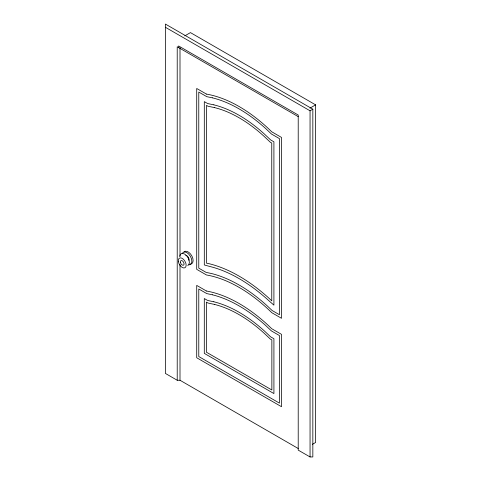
<?xml version="1.0" encoding="UTF-8"?>
<svg xmlns="http://www.w3.org/2000/svg" width="481" height="481" viewBox="0 0 481 481"><rect width="100%" height="100%" fill="white"/><g stroke="black" fill="none" stroke-linecap="round" stroke-linejoin="round"><path stroke-width="0.72" d="M184.746 35.895L190.446 32.606L315.62 104.87L315.62 442.478L312.458 444.306M309.926 108.159L315.62 104.87M165.38 27.267L310.053 110.792L312.836 109.181L312.836 456.95L310.053 456.95L298.214 450.12L298.214 115.019L178.607 45.966L178.607 47.577M312.836 109.181L165.38 24.05L165.38 373.424L177.218 380.261L180.002 380.261L298.214 448.508M298.214 116.63L177.218 46.771L177.218 380.261M310.053 110.792L310.053 456.95M180.002 47.523L180.002 256.325M180.002 264.556L180.002 380.261M184.067 251.924A7.089 4.095 60 0 1 192.015 256.271A7.089 4.095 60 0 1 190.163 264.129M182.191 253.619A7.089 4.095 60 0 1 190.32 256.181A7.089 4.095 60 0 1 188.913 264.857M185.786 255.405A3.151 1.822 60 0 1 188.245 257.161A3.151 1.822 60 0 1 188.913 260.299M179.78 256.499A6.782 3.914 60 0 1 186.64 255.766A6.782 3.914 60 0 1 187.776 265.536M212.313 97.817L206.776 96.669L198.773 92.045L198.773 268.151L206.133 272.402L211.165 273.448A142.208 82.107 60 0 1 267.051 305.712L272.084 310.479L279.443 314.73L279.443 138.624L271.44 134.001L265.903 128.758A136.376 78.74 60 0 0 212.313 97.817M213.847 104.846L207.642 103.553L204.305 101.629L204.305 264.959L209.626 266.42A150.036 86.622 60 0 1 268.59 300.463L273.911 305.146L273.911 141.817L270.575 139.887L264.364 134.013A128.547 74.218 60 0 0 213.847 104.846M214.448 107.582L207.978 106.235L206.457 105.357L206.457 263.155L209.031 263.69A153.084 88.384 60 0 1 269.186 298.418L271.759 300.853L271.759 143.055L270.238 142.178L263.768 136.051A125.505 72.463 60 0 0 214.448 107.582M212.313 294.775L206.776 293.602L198.779 288.985L198.779 356.553L279.437 403.12L279.437 335.552L271.44 330.934L265.903 325.715A137.782 79.545 60 0 0 212.313 294.775M213.829 301.779L207.63 300.463L204.299 298.539L204.299 353.367L273.917 393.566L273.917 338.738L270.587 336.814L264.388 330.964A129.972 75.042 60 0 0 213.829 301.779M214.394 304.395L207.948 303.024L206.355 302.11L206.355 352.182L271.861 389.995L271.861 339.923L270.268 339.009L263.816 332.924A127.062 73.359 60 0 0 214.394 304.395M206.457 94.102L196.711 88.474L196.711 269.342L206.457 274.97A139.292 80.423 60 0 1 271.759 312.674L281.505 318.302L281.505 137.434L271.759 131.806A139.292 80.423 60 0 0 206.457 94.102M206.457 291.023L196.711 285.395L196.711 357.75L281.505 406.704L281.505 334.355L271.759 328.727A140.711 81.241 60 0 0 206.457 291.023M178.379 261.622A5.562 3.211 60 0 0 184.86 267.803A5.562 3.211 60 0 0 183.447 259.295A5.562 3.211 60 0 0 178.379 261.622M180.441 262.313A2.585 1.491 60 0 0 183.447 265.181A2.585 1.491 60 0 0 182.798 261.231A2.585 1.491 60 0 0 180.441 262.313"/></g></svg>
